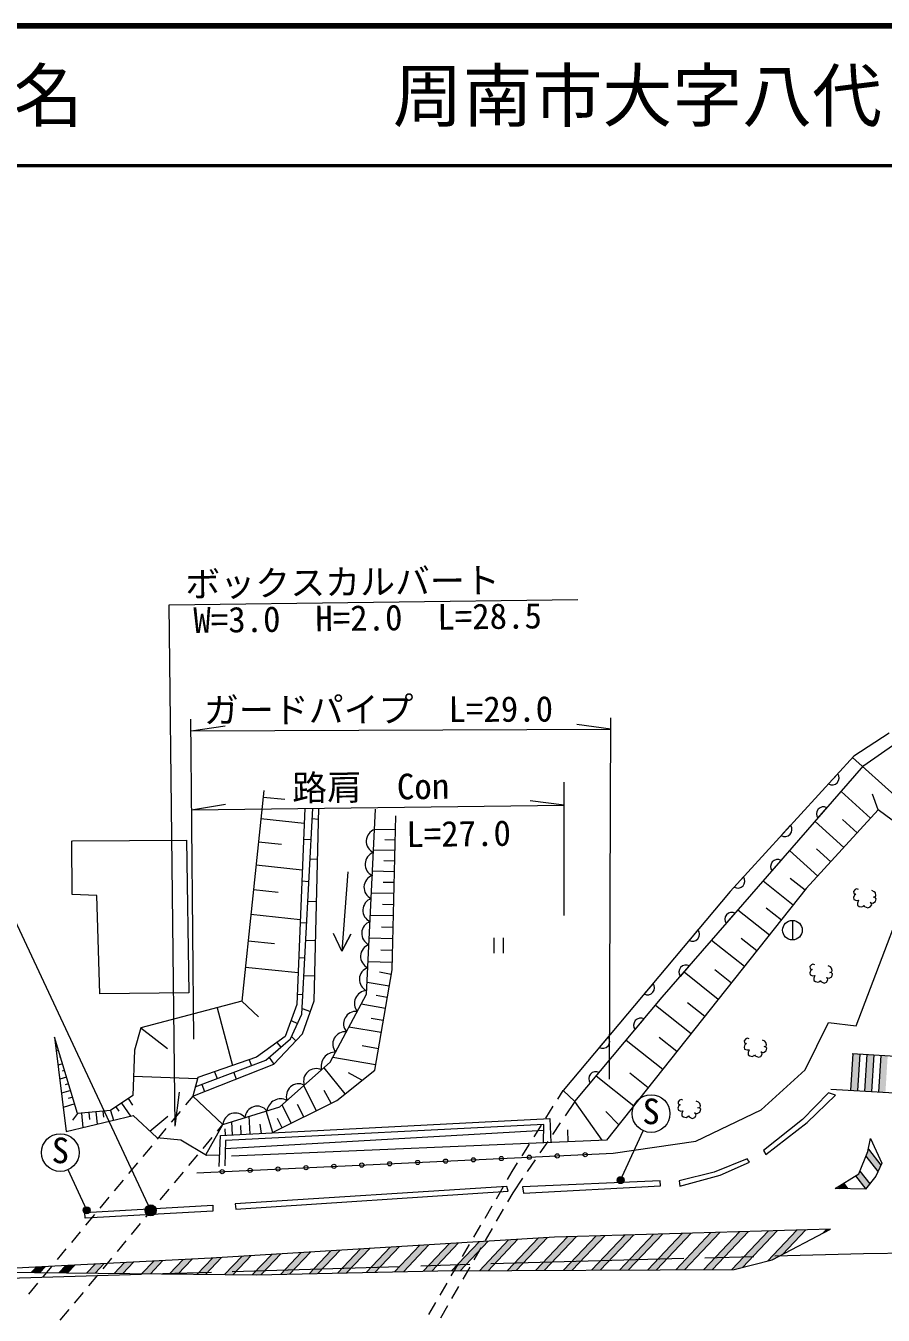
# Model space of a CAD drawing. Units: millimetres at full size, sheet at 1:1000; details may follow other scales. Extents: x 40000 to 680000, y 20000 to 380000.
# Drawn here: x 378766 to 440115, y 287694 to 380000 of the extents above; entities that cross this region are included whole.
import ezdxf
from ezdxf.enums import TextEntityAlignment as Align

# ---------------------------------------------------------------- set-up
doc = ezdxf.new("R2010")
doc.units = ezdxf.units.MM
doc.header["$LTSCALE"] = 1000
doc.linetypes.add('CHAIN', pattern=[18.5, 12, -1.5, 3.5, -1.5])
for name, color, linetype, lineweight in [('M-BGD', 7, 'Continuous', 13), ('M-BGD-EXST', 7, 'Continuous', 13), ('M-BMK', 2, 'CHAIN', 13), ('M-STR-HTXT', 7, 'Continuous', 13), ('M-STR-STRC', 7, 'Continuous', 13), ('M-TTL', 2, 'Continuous', 140), ('M-TTL-LINE', 7, 'Continuous', 50)]:
    doc.layers.add(name, color=color, linetype=linetype, lineweight=lineweight)
doc.layers.add('M-TTL-TXT', color=7, linetype='Continuous')
doc.styles.add('ＭＳ ゴシック', font='')
doc.styles.get('ＭＳ ゴシック').set_extended_font_data('MS Gothic')

msp = doc.modelspace()

# ---------------------------------------------------------------- hatches: boundary and pattern name
at = {"layer": 'M-BGD-EXST'}
for points in [[(421545, 297482, -1), (421106, 297243, -0.41421), (421206, 297582, -0.41421)], [(383347, 295327, -1), (382907, 295088, -0.41421), (383007, 295427, -0.41421)]]:
    msp.add_hatch(color=256, dxfattribs=at).paths.add_polyline_path(points)
at = {"layer": 'M-STR-STRC'}
for points in [[(438440, 306385), (437941, 306415), (437780, 303800), (438279, 303769)], [(439438, 306324), (438939, 306354), (438778, 303738), (439277, 303708)], [(440436, 306262), (439937, 306293), (439776, 303677), (440275, 303646)], [(439054, 299590), (439019, 299419), (438880, 299079), (439740, 297970), (439954, 298428)], [(438442, 298012), (438363, 297821), (438134, 297675), (438867, 296729), (439153, 297094)], [(437285, 297138), (436904, 296896), (437017, 296749), (437594, 296738)], [(387366, 294983, -1), (388040, 295412, -0.41421), (387918, 294860, -0.41421)], [(426369, 293565), (425733, 293547), (423264, 290939), (423887, 290942)], [(428421, 293623), (427785, 293605), (425271, 290950), (425894, 290953)], [(430474, 293681), (429837, 293663), (427278, 290961), (427901, 290964)], [(432526, 293740), (431889, 293722), (429285, 290971), (429459, 290972), (430044, 291118)], [(434578, 293798), (433941, 293780), (431846, 291568), (432173, 291649), (432911, 292038)], [(436349, 293848), (435993, 293838), (435658, 293485)], [(407614, 292737), (406956, 292697), (405153, 290792), (405785, 290805)], [(409734, 292867), (409076, 292827), (407191, 290836), (407824, 290849)], [(411854, 292997), (411196, 292956), (409214, 290864), (409837, 290867)], [(413973, 293126), (413315, 293086), (411221, 290874), (411844, 290878)], [(416093, 293256), (415435, 293216), (413228, 290885), (413851, 290889)], [(418161, 293331), (417524, 293313), (415235, 290896), (415858, 290899)], [(420213, 293390), (419576, 293372), (417243, 290907), (417865, 290910)], [(422265, 293448), (421628, 293430), (419250, 290918), (419872, 290921)], [(424317, 293506), (423680, 293488), (421257, 290928), (421879, 290932)], [(390670, 291713), (390018, 291679), (389042, 290648), (389655, 290641)], [(392777, 291829), (392119, 291789), (391018, 290626), (391631, 290620)], [(394896, 291959), (394238, 291919), (392994, 290605), (393608, 290598)], [(397016, 292089), (396358, 292048), (394971, 290583), (395308, 290580), (395593, 290586)], [(399136, 292218), (398478, 292178), (396999, 290616), (397631, 290630)], [(401255, 292348), (400597, 292308), (399037, 290660), (399670, 290674)], [(403375, 292478), (402717, 292437), (401076, 290704), (401708, 290718)], [(405495, 292607), (404837, 292567), (403114, 290748), (403747, 290762)], [(380172, 291170), (379520, 291136), (379159, 290756), (379773, 290749)], [(382271, 291279), (381620, 291245), (381136, 290734), (381749, 290727)], [(384371, 291387), (383719, 291354), (383112, 290712), (383726, 290706)], [(386471, 291496), (385819, 291462), (385089, 290691), (385702, 290684)], [(388570, 291604), (387919, 291571), (387065, 290669), (387679, 290663)]]:
    msp.add_hatch(color=256, dxfattribs=at).paths.add_polyline_path(points)

# ---------------------------------------------------------------- linework, layer by layer
at = {"layer": 'M-BGD'}
for p, q in [((440552, 329361), (438013, 327710)), ((438721, 327049), (441019, 328653)), ((436866, 326455), (436197, 325723)), ((439195, 323277), (437098, 325181)), ((439747, 323884), (439343, 325003)), ((395742, 324791), (397291, 324630)), ((435442, 323275), (436091, 324023)), ((395581, 323242), (398679, 322920)), ((399257, 323242), (399706, 323206)), ((438243, 322228), (437194, 323180)), ((405208, 322439), (403727, 322474)), ((433492, 322765), (432823, 322033)), ((437291, 321179), (435240, 323042)), ((395409, 321586), (397065, 321415)), ((398634, 321780), (399179, 321751)), ((405190, 321699), (404450, 321716)), ((399107, 320363), (399639, 320350)), ((405173, 320958), (403653, 320994)), ((435428, 319128), (433422, 320950)), ((436359, 320154), (435334, 321085)), ((395237, 319931), (398548, 319587)), ((405137, 319439), (403578, 319476)), ((405155, 320198), (404395, 320216)), ((432162, 319500), (432812, 320248)), ((398517, 318778), (399022, 318752)), ((405119, 318659), (404339, 318678)), ((430118, 319075), (429449, 318343)), ((433682, 317058), (431527, 318769)), ((434525, 318119), (433463, 318961)), ((395054, 318161), (396823, 317978)), ((405100, 317880), (403500, 317917)), ((398947, 317326), (399567, 317321)), ((405081, 317080), (404281, 317098)), ((431971, 314902), (429720, 316689)), ((432827, 315980), (431749, 316835)), ((394870, 316392), (398409, 316025)), ((398400, 315805), (398866, 315780)), ((405062, 316280), (403421, 316318)), ((428883, 315726), (429533, 316474)), ((433620, 315958), (433620, 314558)), ((405043, 315459), (404222, 315478)), ((426859, 315283), (426223, 314524)), ((394674, 314501), (396565, 314305)), ((398801, 314537), (399500, 314520)), ((405024, 314638), (403339, 314678)), ((412250, 314718), (412250, 313600)), ((412917, 314718), (412917, 313600)), ((430184, 312651), (427833, 314517)), ((431078, 313777), (429952, 314670)), ((398302, 313309), (398735, 313286)), ((404984, 312954), (403256, 312994)), ((405004, 313796), (404162, 313816)), ((394478, 312610), (398259, 312218)), ((398669, 312014), (399440, 311996)), ((404915, 312094), (404063, 312241)), ((425604, 311951), (426254, 312699)), ((428318, 310300), (425862, 312249)), ((429251, 311475), (428075, 312408)), ((404768, 311242), (403182, 311516)), ((423647, 311452), (423010, 310693)), ((394224, 310164), (395419, 309054)), ((398199, 310681), (398598, 310660)), ((404631, 310449), (403838, 310587)), ((392469, 309703), (393555, 305570)), ((398545, 309656), (399131, 309446)), ((404494, 309657), (402758, 309957)), ((426369, 307844), (423815, 309871)), ((427343, 309072), (426115, 310046)), ((397745, 308795), (398209, 308578)), ((404194, 307921), (401890, 308319)), ((404344, 308789), (403476, 308939)), ((422367, 308141), (423003, 308901)), ((386986, 308262), (388914, 306780)), ((397771, 307642), (398089, 307343)), ((420435, 307620), (419798, 306861)), ((425355, 306567), (424078, 307581)), ((381110, 306650), (380946, 306600)), ((396718, 307211), (397012, 306877)), ((403995, 306769), (402843, 306969)), ((424342, 305290), (421722, 307370)), ((381399, 305692), (381070, 305593)), ((381254, 306171), (381172, 306146)), ((394755, 305986), (394918, 305554)), ((396170, 306136), (396516, 305669)), ((403796, 305618), (400739, 306146)), ((381687, 304735), (381195, 304586)), ((381543, 305213), (381379, 305164)), ((386468, 304807), (391058, 304633)), ((392276, 305126), (392464, 304629)), ((393640, 305073), (393826, 304602)), ((401607, 303544), (400116, 305414)), ((402820, 304511), (401860, 305042)), ((419158, 304307), (419794, 305066)), ((422262, 302670), (419574, 304804)), ((423302, 303980), (421992, 305020)), ((381976, 303777), (381320, 303579)), ((381832, 304256), (381586, 304182)), ((391352, 304211), (391555, 303701)), ((399554, 302339), (398654, 304129)), ((400622, 302876), (400119, 303779)), ((416831, 303166), (417222, 303789)), ((417222, 303789), (418051, 302985)), ((382265, 302820), (381444, 302572)), ((382120, 303299), (381792, 303200)), ((385618, 302883), (386254, 301948)), ((386085, 303201), (386403, 302734)), ((390711, 303366), (390200, 302751)), ((390711, 303366), (392872, 301347)), ((398658, 301889), (398209, 302784)), ((418051, 302985), (417350, 301956)), ((420010, 300215), (418051, 302985)), ((382471, 302136), (382107, 301650)), ((382755, 302162), (382849, 301132)), ((383271, 302209), (383317, 301694)), ((383786, 302256), (383866, 301376)), ((384284, 302301), (384324, 301861)), ((384837, 302351), (385034, 301656)), ((385204, 302601), (385412, 302296)), ((387651, 300867), (388935, 301945)), ((389817, 302289), (389178, 301520)), ((394816, 300664), (394751, 301934)), ((396440, 300774), (395973, 302316)), ((397763, 301439), (397098, 302762)), ((415980, 301811), (416512, 302658)), ((421195, 301326), (420259, 302269)), ((388795, 301058), (388156, 300289)), ((391641, 299178), (392872, 301347)), ((392472, 300866), (392872, 301347)), ((393047, 300572), (393022, 301044)), ((393036, 299636), (415826, 300946)), ((393546, 300598), (393497, 301542)), ((394181, 300631), (394148, 301266)), ((395632, 300706), (395544, 301360)), ((397101, 301107), (396769, 301768)), ((415129, 300456), (415661, 301303)), ((417012, 301461), (416449, 300634)), ((417579, 300112), (417543, 300953)), ((391450, 299635), (392089, 300404)), ((416111, 300139), (415547, 299312)), ((387773, 299827), (387134, 299058)), ((390427, 298405), (391066, 299174)), ((391006, 297888), (420787, 299285)), ((414278, 299102), (414810, 299948)), ((386751, 298596), (386112, 297827)), ((413568, 297971), (413959, 298593)), ((415209, 298817), (414646, 297990)), ((385729, 297365), (385090, 296596)), ((389405, 297174), (390044, 297943)), ((413244, 297415), (413568, 297971)), ((414308, 297495), (413607, 296466)), ((388383, 295943), (389022, 296712)), ((412437, 296034), (412941, 296897)), ((413607, 296466), (413228, 295809)), ((384706, 296134), (384068, 295365)), ((387360, 294712), (387999, 295482)), ((411631, 294652), (412135, 295515)), ((383684, 294903), (383046, 294134)), ((412928, 295290), (412429, 294423)), ((382662, 293672), (382024, 292903)), ((386338, 293482), (386977, 294251)), ((410824, 293270), (411328, 294133)), ((412129, 293904), (411629, 293037)), ((385315, 292251), (385954, 293020)), ((410018, 291888), (410522, 292752)), ((381640, 292441), (381001, 291672)), ((384293, 291020), (384932, 291789)), ((411330, 292517), (410830, 291651)), ((380618, 291210), (379979, 290441)), ((409211, 290506), (409715, 291370)), ((410531, 291131), (410031, 290265)), ((379596, 289979), (378957, 289210)), ((383270, 289790), (383910, 290559)), ((408405, 289124), (408909, 289988)), ((382248, 288559), (382887, 289328)), ((409731, 289745), (409232, 288879)), ((381226, 287328), (381865, 288097)), ((407598, 287742), (408102, 288606)), ((408932, 288359), (408432, 287493))]:
    msp.add_line(p, q, dxfattribs=at)
for points in [[(438013, 327710), (429158, 318025), (417222, 303789)], [(418051, 302985), (424310, 310463), (438721, 327049)], [(437919, 327607), (440959, 324888), (441814, 322354)], [(395791, 325264), (394224, 310164), (386986, 308262), (386538, 306659), (386415, 303426), (384837, 302351), (382471, 302136), (380821, 307607), (381658, 300846), (386439, 301993), (388136, 300416), (389859, 300242), (391686, 299151), (392633, 299165)], [(390711, 303366), (396516, 305669), (398554, 307838), (399398, 310191), (399725, 323997)], [(398721, 323984), (398170, 309947), (397319, 307643), (395263, 306163), (391079, 304710), (390711, 303366)], [(390895, 304038), (395952, 305944), (397694, 307478), (398524, 309252), (399297, 323991)], [(392872, 301347), (396932, 302616), (400555, 305800), (403140, 310677), (403799, 323926)], [(420787, 299285), (426708, 300165), (431378, 302399), (434526, 305258), (436208, 308642), (438177, 308399), (443110, 321395), (439747, 323884), (434615, 318233), (420324, 300229), (393474, 299083)], [(396381, 300745), (401019, 303075), (403730, 305236), (404971, 312420), (405232, 323439)], [(382107, 321642), (390262, 321695), (390421, 310780), (384063, 310696), (383843, 317742), (382084, 317811), (382060, 321642)], [(401799, 319423), (401367, 313763), (402029, 314969), (401367, 313763), (400792, 315027)], [(438344, 318169), (438216, 318215), (438104, 318170), (437997, 318036), (438017, 317906), (438100, 317847), (438160, 317836), (438054, 317775), (437990, 317586), (438022, 317449), (438203, 317379), (438351, 317399), (438274, 317202), (438271, 317036), (438395, 316960), (438577, 316921), (438702, 316977), (438734, 317039), (438787, 316956), (439019, 316853), (439193, 316921), (439291, 317081), (439249, 317193), (439179, 317245), (439372, 317197), (439564, 317309), (439617, 317508), (439545, 317585), (439418, 317617), (439575, 317661), (439597, 317750), (439556, 317920), (439474, 318010), (439301, 318088)], [(435215, 312787), (435087, 312833), (434975, 312788), (434869, 312654), (434889, 312524), (434972, 312465), (435032, 312453), (434926, 312393), (434861, 312203), (434894, 312067), (435075, 311997), (435222, 312016), (435145, 311820), (435142, 311654), (435266, 311578), (435448, 311539), (435573, 311595), (435606, 311657), (435659, 311574), (435891, 311471), (436064, 311539), (436163, 311699), (436121, 311810), (436051, 311863), (436244, 311815), (436435, 311927), (436488, 312126), (436417, 312203), (436289, 312235), (436446, 312279), (436468, 312368), (436427, 312538), (436345, 312628), (436173, 312706)], [(430515, 307471), (430387, 307517), (430275, 307472), (430169, 307338), (430189, 307208), (430272, 307149), (430332, 307138), (430226, 307077), (430162, 306888), (430194, 306751), (430375, 306682), (430522, 306701), (430445, 306504), (430442, 306338), (430566, 306262), (430748, 306224), (430873, 306279), (430906, 306341), (430959, 306258), (431191, 306155), (431364, 306224), (431463, 306383), (431421, 306495), (431351, 306547), (431544, 306499), (431735, 306611), (431788, 306811), (431717, 306887), (431589, 306919), (431746, 306964), (431768, 307052), (431727, 307222), (431645, 307312), (431473, 307390)], [(425782, 303099), (425654, 303145), (425542, 303100), (425435, 302966), (425455, 302836), (425538, 302777), (425598, 302766), (425492, 302705), (425428, 302516), (425460, 302379), (425641, 302310), (425788, 302329), (425712, 302132), (425709, 301966), (425832, 301890), (426014, 301852), (426140, 301908), (426172, 301969), (426225, 301886), (426457, 301783), (426630, 301852), (426729, 302012), (426687, 302123), (426617, 302175), (426810, 302127), (427002, 302240), (427055, 302439), (426983, 302516), (426855, 302547), (427013, 302592), (427035, 302680), (426993, 302850), (426911, 302940), (426739, 303018)], [(392590, 298330), (392706, 300554), (416270, 301775), (416343, 300059)], [(415819, 300037), (415829, 301350), (393052, 300195), (393000, 298386)]]:
    msp.add_lwpolyline(points, dxfattribs=at)
for points in [[(431552, 299492), (431724, 299196), (434668, 301485), (436712, 303442), (436207, 303614), (434335, 301695)], [(425515, 297324), (425552, 296943), (428446, 297731), (430540, 298641), (430392, 298887), (428027, 297940)], [(414307, 296892), (414382, 296442), (424182, 296967), (424163, 297324)], [(393737, 295676), (393784, 295281), (413276, 296580), (413195, 296913)], [(392158, 295569), (392140, 295154), (383024, 294630), (382992, 295053)]]:
    msp.add_lwpolyline(points, close=True, dxfattribs=at)
for centre, radius in [((433620, 315258), 700), ((414793, 299004), 150), ((416791, 299098), 150), ((418789, 299191), 150), ((394815, 298067), 150), ((396813, 298160), 150), ((398811, 298254), 150), ((400809, 298348), 150), ((402806, 298442), 150), ((404804, 298535), 150), ((406802, 298629), 150), ((408800, 298723), 150), ((410798, 298816), 150), ((412795, 298910), 150), ((392817, 297973), 150)]:
    msp.add_circle(centre, radius, dxfattribs=at)
for centre, radius, start, end in [((436459, 326155), 505, 238.73221, 36.3904), ((435840, 323584), 505, 60.18614, 217.84433), ((404013, 321624), 886, 108.86848, 245.43662), ((433085, 322465), 505, 238.73221, 36.3904), ((403931, 319976), 886, 108.86848, 245.43662), ((432561, 319810), 505, 60.18614, 217.84433), ((403849, 318328), 886, 108.86848, 245.43662), ((429711, 318775), 505, 238.73221, 36.3904), ((403767, 316680), 886, 108.86848, 245.43662), ((403685, 315032), 886, 108.86848, 245.43662), ((429282, 316036), 505, 60.18614, 217.84433), ((426466, 314967), 505, 241.19421, 38.8524), ((403603, 313384), 886, 108.86848, 245.43662), ((403521, 311736), 886, 108.86848, 245.43662), ((426003, 312261), 505, 60.18614, 217.84433), ((423254, 311135), 505, 241.19421, 38.8524), ((403190, 310020), 911, 92.34518, 219.33745), ((402389, 308559), 886, 83.79265, 220.3608), ((422760, 308458), 505, 61.24128, 218.89947), ((401616, 307101), 886, 83.79265, 220.3608), ((420041, 307304), 505, 241.19421, 38.8524), ((400914, 305513), 1014, 88.48148, 194.84089), ((399529, 304462), 886, 63.02281, 199.59096), ((419551, 304624), 505, 61.24128, 218.89947), ((398290, 303373), 886, 63.02281, 199.59096), ((397009, 302182), 999, 63.48709, 171.37581), ((393756, 301280), 886, 39.07598, 175.64412), ((395330, 301772), 886, 39.07598, 175.64412)]:
    msp.add_arc(centre, radius, start, end, dxfattribs=at)
at = {"layer": 'M-BGD-EXST'}
for p, q in [((421326, 297362), (422942, 300902)), ((383127, 295208), (381797, 298108))]:
    msp.add_line(p, q, dxfattribs=at)
for centre, radius in [((423503, 302130), 1350), ((381235, 299336), 1350), ((421326, 297362), 250), ((383127, 295208), 250)]:
    msp.add_circle(centre, radius, dxfattribs=at)
at = {"layer": 'M-BMK'}
msp.add_lwpolyline([(275100, 286207), (287253, 287256), (300540, 288163), (312681, 288649), (346557, 289510), (375050, 290265), (413864, 291445), (438709, 292123), (461393, 292316), (475229, 292457), (497832, 292303), (532811, 291482), (550813, 290895), (575242, 289722)], dxfattribs=at)
at = {"layer": 'M-STR-HTXT'}
for p, q in [((420541, 304582), (420626, 330463)), ((390778, 307454), (390566, 330374)), ((390573, 329534), (420623, 329657)), ((390603, 329534), (393033, 329886)), ((420623, 329657), (418191, 329989)), ((417291, 316307), (417291, 325854)), ((390626, 323883), (393051, 324267)), ((390626, 323883), (417291, 324217)), ((417291, 324217), (414856, 324528)), ((389454, 301223), (389767, 303658))]:
    msp.add_line(p, q, dxfattribs=at)
msp.add_lwpolyline([(389454, 301223), (389012, 338542), (418257, 338928)], dxfattribs=at)
at = {"layer": 'M-STR-STRC'}
for p, q in [((387703, 295197), (373070, 326388)), ((437941, 306415), (437780, 303800)), ((437902, 306418), (450683, 305633)), ((438440, 306385), (438279, 303769)), ((438939, 306354), (438778, 303738)), ((439438, 306324), (439277, 303708)), ((439937, 306293), (439776, 303677)), ((436365, 303887), (453504, 302834)), ((438880, 299079), (439740, 297970)), ((439054, 299590), (439954, 298428)), ((438134, 297675), (438867, 296729)), ((438442, 298012), (439153, 297094)), ((436904, 296896), (437017, 296749)), ((437285, 297138), (437594, 296738)), ((425733, 293547), (423264, 290939)), ((426369, 293565), (423887, 290942)), ((427785, 293605), (425271, 290950)), ((428421, 293623), (425894, 290953)), ((429837, 293663), (427278, 290961)), ((430474, 293681), (427901, 290964)), ((431889, 293722), (429285, 290971)), ((432526, 293740), (430044, 291118)), ((433941, 293780), (431846, 291568)), ((434578, 293798), (432911, 292038)), ((406956, 292697), (405153, 290792)), ((407614, 292737), (405785, 290805)), ((409076, 292827), (407191, 290836)), ((409734, 292867), (407824, 290849)), ((411196, 292956), (409214, 290864)), ((411854, 292997), (409837, 290867)), ((413315, 293086), (411221, 290874)), ((413973, 293126), (411844, 290878)), ((415435, 293216), (413228, 290885)), ((416093, 293256), (413851, 290889)), ((417524, 293313), (415235, 290896)), ((418161, 293331), (415858, 290899)), ((419576, 293372), (417243, 290907)), ((420213, 293390), (417865, 290910)), ((421628, 293430), (419250, 290918)), ((422265, 293448), (419872, 290921)), ((423680, 293488), (421257, 290928)), ((424317, 293506), (421879, 290932)), ((390670, 291713), (389655, 290641)), ((392119, 291789), (391018, 290626)), ((392777, 291829), (391631, 290620)), ((394238, 291919), (392994, 290605)), ((394896, 291959), (393608, 290598)), ((396358, 292048), (394971, 290583)), ((397016, 292089), (395593, 290586)), ((398478, 292178), (396999, 290616)), ((399136, 292218), (397631, 290630)), ((400597, 292308), (399037, 290660)), ((401255, 292348), (399670, 290674)), ((402717, 292437), (401076, 290704)), ((403375, 292478), (401708, 290718)), ((404837, 292567), (403114, 290748)), ((405495, 292607), (403747, 290762)), ((379520, 291136), (379159, 290756)), ((380172, 291170), (379773, 290749)), ((381620, 291245), (381136, 290734)), ((382271, 291279), (381749, 290727)), ((383719, 291354), (383112, 290712)), ((384371, 291387), (383726, 290706)), ((385819, 291462), (385089, 290691)), ((386471, 291496), (385702, 290684)), ((387919, 291571), (387065, 290669)), ((388570, 291604), (387679, 290663)), ((390018, 291679), (389042, 290648))]:
    msp.add_line(p, q, dxfattribs=at)
msp.add_lwpolyline([(436683, 296756), (438363, 297821), (439019, 299419), (439204, 300341), (440024, 298579), (439593, 297657), (438855, 296715)], close=True, dxfattribs=at)
msp.add_lwpolyline([(377111, 290778), (395308, 290580), (408244, 290859), (429459, 290972), (432173, 291649), (436349, 293848), (416596, 293287), (392024, 291783), (377126, 291013), (377123, 290778)], dxfattribs=at)
msp.add_circle((387703, 295197), 400, dxfattribs=at)
at = {"layer": 'M-TTL'}
msp.add_line((680000, 380000), (40000, 380000), dxfattribs=at)
at = {"layer": 'M-TTL-LINE'}
msp.add_line((40000, 370000), (680000, 370000), dxfattribs=at)

# ---------------------------------------------------------------- texts
at = {"layer": 'M-BGD-EXST', "style": 'ＭＳ ゴシック'}
for p in [(422848, 300837), (380579, 298043)]:
    msp.add_text('S', height=1833, rotation=358.508, dxfattribs=at).set_placement(p, align=Align.BOTTOM_LEFT)
at = {"layer": 'M-STR-HTXT', "style": 'ＭＳ ゴシック'}
for s, rotation, p in [('ボックスカルバート', 0.755, (390200, 338558)), ('W=3.0  H=2.0  L=28.5', 0.755, (390775, 335987)), ('ガードパイプ\u3000L=29.0', 0.234, (391515, 329538)), ('路肩\u3000Con', 0.719, (397836, 323973)), ('L=27.0', 0.719, (406014, 320657))]:
    msp.add_text(s, height=1833, rotation=rotation, dxfattribs=at).set_placement(p, align=Align.BOTTOM_LEFT)
at = {"layer": 'M-TTL-TXT', "style": 'ＭＳ ゴシック'}
for s, p in [('地 名', (370380, 375000)), ('周南市大字八代', (405024, 375000))]:
    msp.add_text(s, height=3666, dxfattribs=at).set_placement(p, align=Align.MIDDLE_LEFT)

doc.saveas('drawing.dxf')
